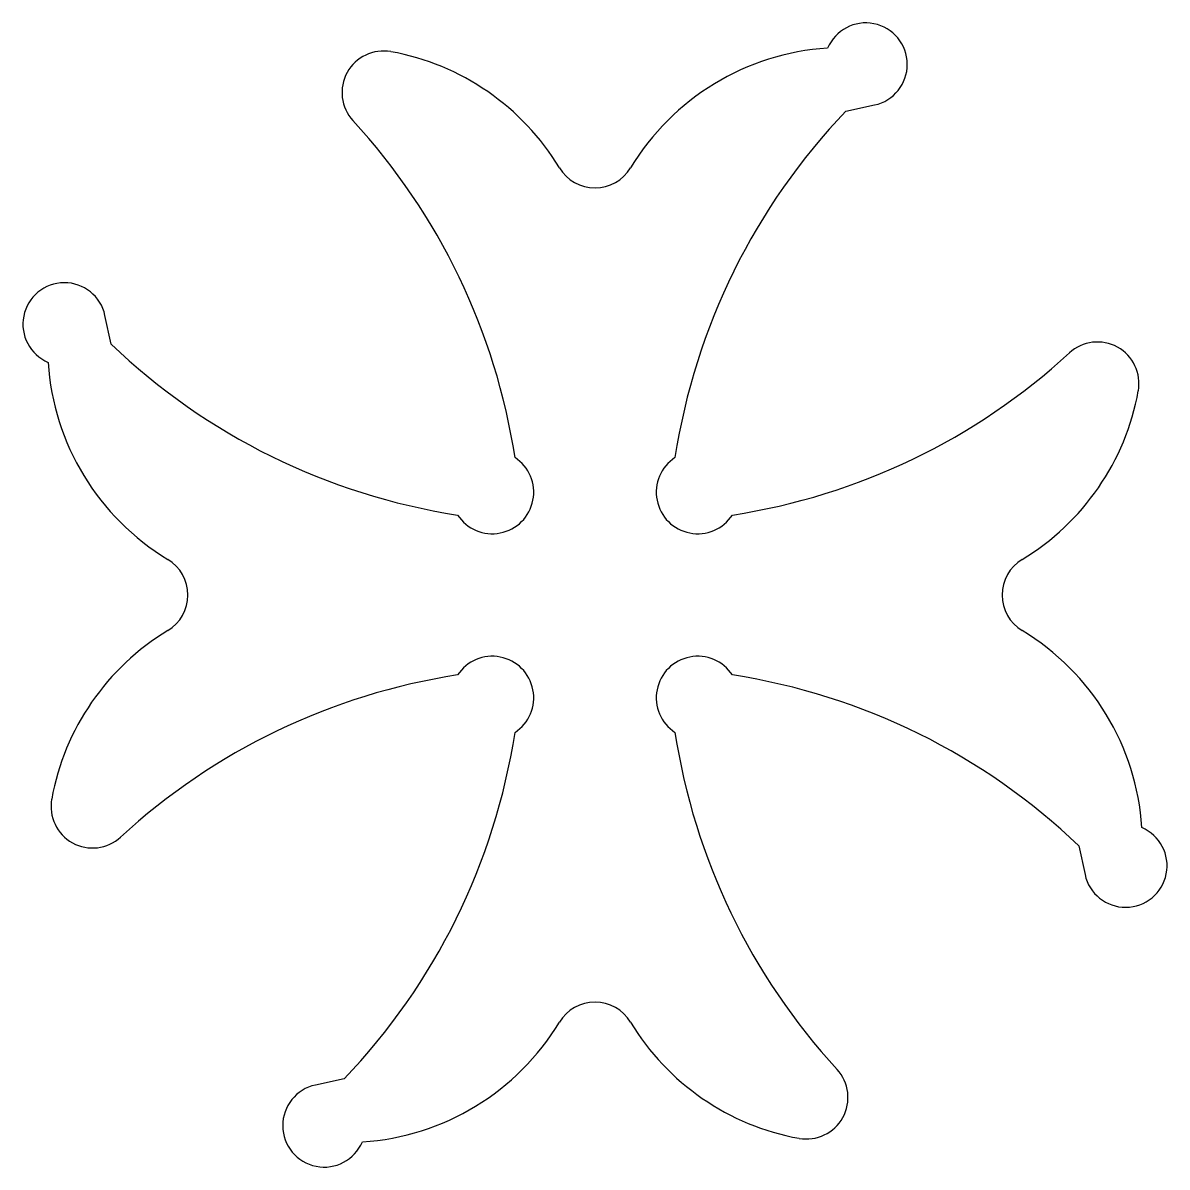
# Model space of a CAD drawing. Header units: metres. Extents: x -27.6 to 27.6, y -27.6 to 27.6.
import ezdxf

# ---------------------------------------------------------------- set-up
doc = ezdxf.new("R2010")
doc.units = ezdxf.units.M

msp = doc.modelspace()

# ---------------------------------------------------------------- linework, layer by layer
at = {"layer": 'PARAMETRIX'}
for p, q in [((12.0886, 23.3082), (13.4657, 23.6046)), ((-23.3082, 12.0886), (-23.6046, 13.4657)), ((23.3082, -12.0886), (23.6046, -13.4657)), ((-12.0886, -23.3082), (-13.4657, -23.6046))]:
    msp.add_line(p, q, dxfattribs=at)
for centre, radius, start, end in [((13.0448, 25.5598), 2, 282.1492, 156.9651), ((-10.188, 24.2057), 2, 79.6786, 222.6224), ((-11.9788, 14.3722), 11.9952, 31.1385, 79.6786), ((11.9788, 14.3722), 11.9952, 93.7022, 148.8615), ((34.407, 1.9176), 30.9139, 136.2161, 171.2462), ((-34.407, 1.9176), 30.9139, 8.7538, 42.6224), ((0, 21.6093), 2, 211.1385, 328.8615), ((-25.5598, 13.0448), 2, 12.1492, 246.9651), ((24.2057, 10.188), 2, 349.6786, 132.6224), ((-1.9176, 34.407), 30.9139, 226.2161, 261.2462), ((1.9176, 34.407), 30.9139, 278.7538, 312.6224), ((-14.3722, 11.9788), 11.9952, 183.7022, 238.8615), ((14.3722, 11.9788), 11.9952, 301.1385, 349.6786), ((-4.9497, 4.9497), 2, 213.2462, 56.7538), ((4.9497, 4.9497), 2, 123.2462, 326.7538), ((-21.6093, 0), 2, 301.1385, 58.8615), ((21.6093, 0), 2, 121.1385, 238.8615), ((-14.3722, -11.9788), 11.9952, 121.1385, 169.6786), ((14.3722, -11.9788), 11.9952, 3.7022, 58.8615), ((-4.9497, -4.9497), 2, 303.2462, 146.7538), ((4.9497, -4.9497), 2, 33.2462, 236.7538), ((-1.9176, -34.407), 30.9139, 98.7538, 132.6224), ((1.9176, -34.407), 30.9139, 46.2161, 81.2462), ((-34.407, -1.9176), 30.9139, 316.2161, 351.2462), ((34.407, -1.9176), 30.9139, 188.7538, 222.6224), ((-24.2057, -10.188), 2, 169.6786, 312.6224), ((25.5598, -13.0448), 2, 192.1492, 66.9651), ((0, -21.6093), 2, 31.1385, 148.8615), ((-11.9788, -14.3722), 11.9952, 273.7022, 328.8615), ((11.9788, -14.3722), 11.9952, 211.1385, 259.6786), ((10.188, -24.2057), 2, 259.6786, 42.6224), ((-13.0448, -25.5598), 2, 102.1492, 336.9651)]:
    msp.add_arc(centre, radius, start, end, dxfattribs=at)

doc.saveas('drawing.dxf')
